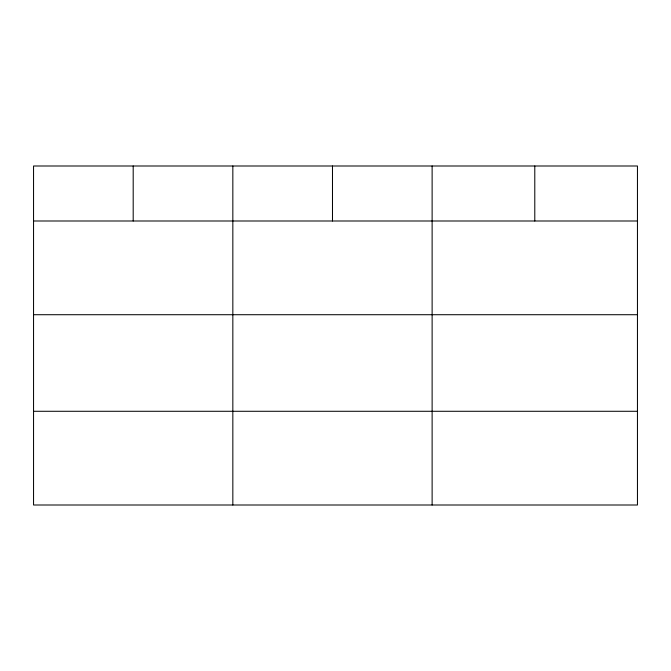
<?xml version="1.0" encoding="UTF-8"?>
<svg xmlns="http://www.w3.org/2000/svg" width="671" height="671" viewBox="0 0 671 671"><rect width="100%" height="100%" fill="white"/><g stroke="black" fill="none" stroke-linecap="round" stroke-linejoin="round"><path stroke-width="1.01" d="M637.45 314.716L637.45 165.997L33.55 165.997L33.55 505.003L637.45 505.003L637.45 314.716L33.55 314.716M33.55 220.994L637.45 220.994M33.55 411.281L637.45 411.281M534.787 165.997L534.787 220.994M432.124 165.997L432.124 505.003M332.481 165.997L332.481 220.994M232.837 165.997L232.837 505.003M133.194 165.997L133.194 220.994"/></g></svg>
